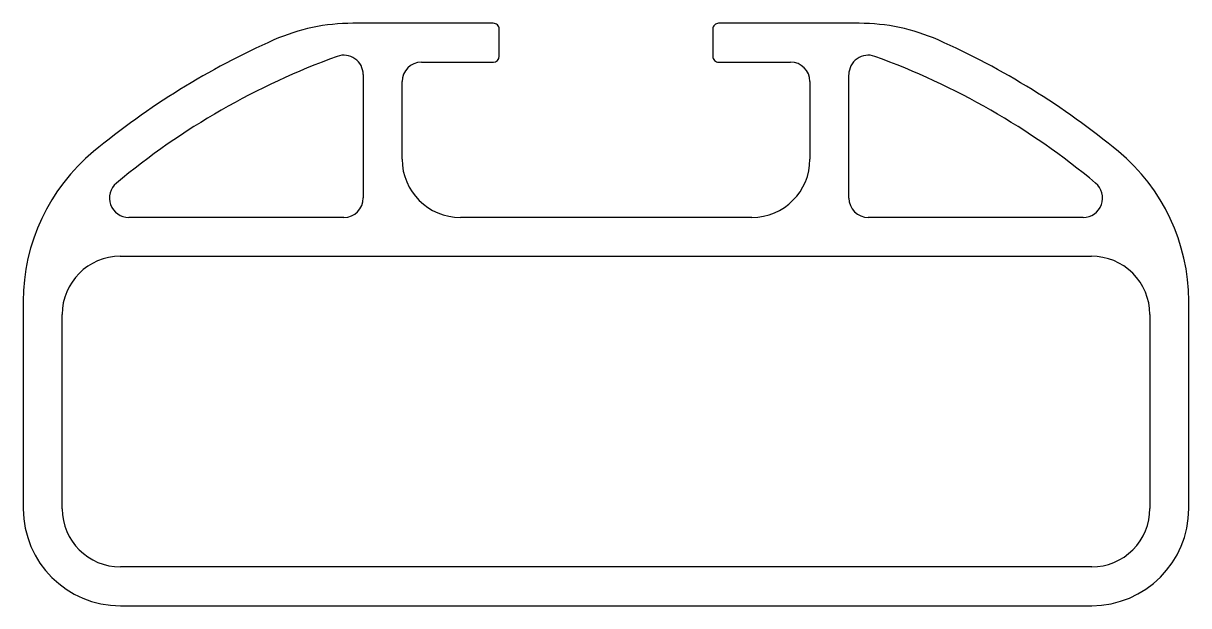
# Model space of a CAD drawing. Extents: x 2709.5 to 2769.5, y 2348.6 to 2378.6.
import ezdxf

# ---------------------------------------------------------------- set-up
doc = ezdxf.new("R2010")
doc.units = 0
doc.layers.get('0').update_dxf_attribs({"linetype": 'CONTINUOUS'})

msp = doc.modelspace()

# ---------------------------------------------------------------- linework, layer by layer
for p, q in [((2733.718, 2378.64), (2726.486, 2378.64)), ((2752.555, 2378.64), (2745.321, 2378.64)), ((2734.021, 2376.94), (2734.021, 2378.34)), ((2745.021, 2378.34), (2745.021, 2376.94)), ((2730.018, 2376.64), (2733.721, 2376.64)), ((2745.321, 2376.64), (2749.018, 2376.64)), ((2727.021, 2375.999), (2727.021, 2369.643)), ((2729.021, 2371.635), (2729.021, 2375.638)), ((2750.021, 2375.643), (2750.021, 2371.646)), ((2752.021, 2369.638), (2752.021, 2375.994)), ((2726.023, 2368.64), (2714.956, 2368.64)), ((2747.026, 2368.64), (2732.026, 2368.64)), ((2764.091, 2368.64), (2753.023, 2368.64)), ((2714.515, 2366.64), (2764.515, 2366.64)), ((2709.521, 2364.323), (2709.521, 2353.635)), ((2769.521, 2353.646), (2769.521, 2364.345)), ((2711.521, 2353.635), (2711.521, 2363.635)), ((2767.521, 2363.646), (2767.521, 2353.646)), ((2764.526, 2350.64), (2714.526, 2350.64)), ((2714.526, 2348.64), (2764.526, 2348.64))]:
    msp.add_line(p, q)
for centre, radius, start, end in [((2726.486, 2368.61), 10.031, 89.99952, 113.87938), ((2733.721, 2378.34), 0.3, 359.99988, 90.51639), ((2745.321, 2378.34), 0.3, 89.99996, 180), ((2752.555, 2368.61), 10.031, 66.12168, 90), ((2738.666, 2341.169), 40.053, 113.92045, 129.59), ((2740.375, 2341.169), 40.053, 50.41009, 66.07981), ((2738.638, 2341.214), 38, 109.93829, 129.80126), ((2726.021, 2375.997), 1, 0.1488, 109.93831), ((2730.021, 2375.64), 1, 90.14336, 180.14336), ((2733.721, 2376.94), 0.3, 270, 0), ((2745.321, 2376.94), 0.3, 179.99988, 270), ((2749.02, 2375.64), 1, 0.14339, 90.14334), ((2753.021, 2375.997), 1, 70.02016, 180.14911), ((2740.403, 2341.214), 38, 50.20188, 70.06057), ((2719.521, 2364.334), 10.001, 129.6437, 180.06208), ((2759.52, 2364.334), 10.001, 0.06208, 50.35667), ((2732.021, 2371.64), 3, 180.10551, 270.10551), ((2747.021, 2371.64), 3, 270.10544, 0.10544), ((2714.953, 2369.64), 1, 129.80076, 270.19504), ((2764.088, 2369.64), 1, 270.19425, 50.31972), ((2726.02, 2369.641), 1, 270.14321, 0.14321), ((2753.021, 2369.641), 1, 180.1433, 270.1433), ((2714.521, 2363.64), 3, 90.10549, 180.10549), ((2764.521, 2363.64), 3, 0.10549, 90.10549), ((2714.52, 2353.64), 5, 180.06485, 270.06485), ((2714.521, 2353.64), 3, 180.10553, 270.10553), ((2764.521, 2353.64), 3, 270.1054, 0.1054), ((2764.521, 2353.64), 5, 270.06486, 0.06486)]:
    msp.add_arc(centre, radius, start, end)

doc.saveas('drawing.dxf')
